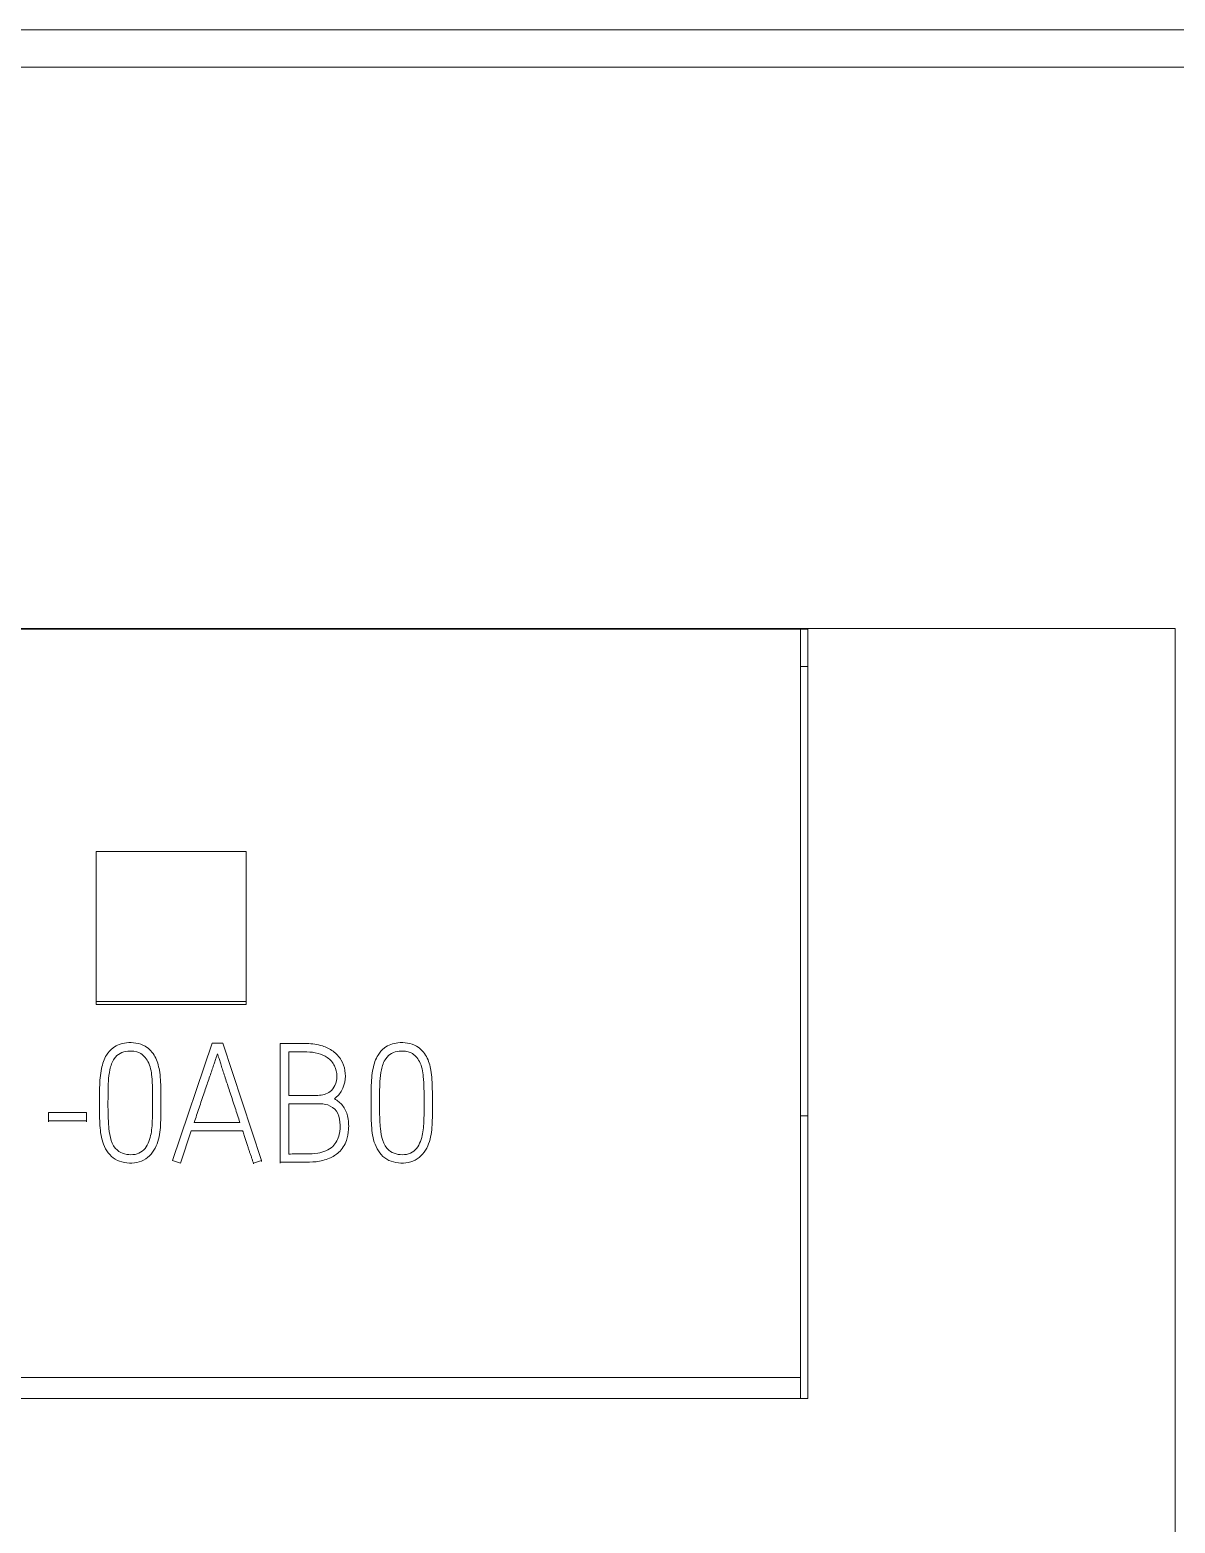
# Model space of a CAD drawing. Header units: millimetres. Extents: x 4134 to 7422, y 1400 to 3585.
# Drawn here: x 5130.96 to 5146.25, y 3075.84 to 3095.78 of the extents above; entities that cross this region are included whole.
import ezdxf

# ---------------------------------------------------------------- set-up
doc = ezdxf.new("R2010")
doc.units = ezdxf.units.MM
doc.layers.add('000-PI-Oprema', color=30, linetype='Continuous', lineweight=5)
doc.layers.add('004-PI-DIN Šina', color=3, linetype='Continuous')

# ---------------------------------------------------------------- blocks, each defined once
blk = doc.blocks.new('IM 155-5 PN ST - 6ES7155-5AA01-0AB0')
at = {"color": 0, "linetype": 'ByBlock', "lineweight": 0, "ltscale": 0.25}
blk.add_lwpolyline([(0, 147.007), (34.8, 147.007), (34.8, 0), (0, 0), (0, 147.007)], dxfattribs=at)
at = {"layer": '000-PI-Oprema', "color": 0, "linetype": 'ByBlock', "lineweight": 0}
for p, q in [((29.8, 147), (5, 147)), ((29.8, 147), (29.9, 147)), ((29.8, 147), (29.8, 137.006)), ((34.8, 147.007), (29.9, 147.007)), ((29.9, 146.5), (29.8, 146.5)), ((20.4, 144.028), (20.4, 142.027)), ((22.4, 144.028), (20.4, 144.028)), ((22.4, 142.027), (22.4, 144.028)), ((20.4, 142.027), (22.4, 142.027)), ((20.4, 142.027), (20.4, 141.989)), ((22.4, 141.989), (20.4, 141.989)), ((22.4, 142.027), (22.4, 141.989)), ((21.947, 141.471), (21.417, 139.906)), ((22.09, 141.471), (21.947, 141.471)), ((22.607, 139.906), (22.09, 141.471)), ((22.857, 139.881), (22.857, 141.466)), ((22.971, 140.773), (22.971, 141.354)), ((23.726, 141.022), (23.726, 141.035)), ((20.445, 140.712), (20.445, 140.699)), ((21.264, 140.68), (21.264, 140.693)), ((22.971, 139.991), (22.971, 140.663)), ((24.069, 140.712), (24.069, 140.699)), ((24.888, 140.68), (24.888, 140.693)), ((19.764, 140.544), (20.27, 140.544)), ((19.764, 140.432), (19.764, 140.544)), ((19.764, 140.432), (19.764, 140.419)), ((20.27, 140.432), (19.764, 140.432)), ((20.27, 140.544), (20.27, 140.432)), ((20.27, 140.432), (20.27, 140.419)), ((22.318, 140.412), (21.708, 140.412)), ((23.77, 140.356), (23.77, 140.369)), ((29.8, 140.5), (29.9, 140.5)), ((21.524, 139.87), (21.67, 140.3)), ((21.67, 140.3), (22.356, 140.3)), ((22.356, 140.3), (22.356, 140.287)), ((21.417, 139.906), (21.524, 139.87)), ((22.498, 139.87), (22.607, 139.906)), ((22.498, 139.87), (22.498, 139.858)), ((22.607, 139.906), (22.607, 139.893)), ((22.857, 139.881), (22.857, 139.869)), ((29.8, 137.006), (5, 137.006)), ((29.8, 136.726), (29.8, 137.006)), ((29.9, 136.726), (4.9, 136.726))]:
    blk.add_line(p, q, dxfattribs=at)
for points, knots in [([(29.9, 147.007), (29.9, 145.414), (29.9, 141.989), (29.9, 138.561), (29.9, 136.726)], [0, 0, 0, 0, 0.464934, 1, 1, 1, 1]), ([(34.8, 8.007), (34.8, 8.859), (34.8, 10.524), (34.8, 12.857), (34.8, 14.973), (34.8, 17.743), (34.8, 21.643), (34.8, 27.557), (34.8, 37.017), (34.8, 50.127), (34.8, 67.357), (34.8, 85.999), (34.8, 103.048), (34.8, 118.245), (34.8, 128.598), (34.8, 136.94), (34.8, 141.966), (34.8, 145.414), (34.8, 147.007)], [0, 0, 0, 0, 0.018357, 0.035822, 0.050221, 0.063898, 0.09543, 0.134182, 0.191169, 0.299064, 0.416456, 0.562341, 0.701008, 0.784589, 0.890964, 0.925157, 0.965428, 1, 1, 1, 1]), ([(20.931, 141.472), (20.974, 141.464), (21.079, 141.431), (21.198, 141.298), (21.255, 141.089), (21.265, 140.856), (21.264, 140.601), (21.263, 140.347), (21.223, 140.091), (21.052, 139.877), (20.817, 139.857), (20.607, 139.928), (20.478, 140.115), (20.445, 140.371), (20.445, 140.625), (20.444, 140.879), (20.458, 141.113), (20.518, 141.298), (20.634, 141.432), (20.781, 141.482), (20.889, 141.479), (20.931, 141.472)], [0, 0, 0, 0, 0.03125, 0.078125, 0.125, 0.1875, 0.25, 0.3125, 0.375, 0.4375, 0.5, 0.53125, 0.59375, 0.65625, 0.71875, 0.78125, 0.84375, 0.890625, 0.921875, 0.96875, 1, 1, 1, 1]), ([(20.719, 141.335), (20.75, 141.352), (20.838, 141.371), (20.987, 141.361), (21.116, 141.218), (21.153, 140.988), (21.153, 140.708), (21.154, 140.427), (21.128, 140.183), (21.016, 139.983), (20.811, 139.97), (20.609, 140.067), (20.568, 140.305), (20.557, 140.536), (20.558, 140.75), (20.56, 140.942), (20.577, 141.117), (20.623, 141.254), (20.688, 141.319), (20.719, 141.335)], [0, 0, 0, 0, 0.03125, 0.078125, 0.125, 0.1875, 0.28125, 0.375, 0.4375, 0.5, 0.5625, 0.59375, 0.6875, 0.75, 0.8125, 0.875, 0.921875, 0.96875, 1, 1, 1, 1]), ([(22.857, 141.466), (22.917, 141.466), (23.035, 141.465), (23.223, 141.47), (23.407, 141.45), (23.567, 141.37), (23.677, 141.253), (23.729, 141.105), (23.727, 140.964), (23.681, 140.827), (23.622, 140.76), (23.579, 140.727)], [0, 0, 0, 0, 0.121643, 0.243286, 0.387149, 0.495953, 0.606289, 0.707943, 0.813996, 0.893419, 1, 1, 1, 1]), ([(24.555, 141.472), (24.598, 141.464), (24.703, 141.431), (24.822, 141.298), (24.879, 141.089), (24.888, 140.856), (24.888, 140.601), (24.887, 140.347), (24.847, 140.091), (24.676, 139.877), (24.441, 139.857), (24.231, 139.928), (24.102, 140.115), (24.069, 140.371), (24.069, 140.625), (24.068, 140.879), (24.082, 141.113), (24.142, 141.298), (24.257, 141.432), (24.405, 141.482), (24.513, 141.479), (24.555, 141.472)], [0, 0, 0, 0, 0.03125, 0.078125, 0.125, 0.1875, 0.25, 0.3125, 0.375, 0.4375, 0.5, 0.53125, 0.59375, 0.65625, 0.71875, 0.78125, 0.84375, 0.890625, 0.921875, 0.96875, 1, 1, 1, 1]), ([(24.343, 141.335), (24.374, 141.352), (24.462, 141.371), (24.611, 141.361), (24.74, 141.218), (24.776, 140.988), (24.776, 140.708), (24.778, 140.427), (24.752, 140.183), (24.64, 139.983), (24.434, 139.97), (24.232, 140.067), (24.192, 140.305), (24.181, 140.536), (24.182, 140.75), (24.184, 140.942), (24.201, 141.117), (24.247, 141.254), (24.312, 141.319), (24.343, 141.335)], [0, 0, 0, 0, 0.03125, 0.078125, 0.125, 0.1875, 0.28125, 0.375, 0.4375, 0.5, 0.5625, 0.59375, 0.6875, 0.75, 0.8125, 0.875, 0.921875, 0.96875, 1, 1, 1, 1]), ([(21.708, 140.412), (21.719, 140.444), (21.741, 140.51), (21.774, 140.608), (21.807, 140.707), (21.84, 140.804), (21.872, 140.898), (21.902, 140.985), (21.93, 141.067), (21.956, 141.141), (21.977, 141.206), (21.995, 141.26), (22.008, 141.3), (22.016, 141.321), (22.019, 141.33)], [0, 0, 0, 0, 0.106118, 0.213594, 0.322428, 0.429305, 0.530911, 0.627246, 0.716632, 0.797389, 0.869519, 0.929228, 0.972722, 1, 1, 1, 1]), ([(22.019, 141.33), (22.021, 141.321), (22.028, 141.3), (22.041, 141.26), (22.059, 141.206), (22.079, 141.141), (22.104, 141.067), (22.13, 140.985), (22.159, 140.898), (22.19, 140.804), (22.222, 140.707), (22.254, 140.609), (22.287, 140.51), (22.308, 140.444), (22.318, 140.412)], [0, 0, 0, 0, 0.027336, 0.070868, 0.130595, 0.202708, 0.283396, 0.372662, 0.4689, 0.570509, 0.677489, 0.786433, 0.893936, 1, 1, 1, 1]), ([(22.971, 141.354), (23.011, 141.354), (23.091, 141.353), (23.222, 141.356), (23.358, 141.344), (23.493, 141.284), (23.594, 141.176), (23.62, 141.034), (23.598, 140.91), (23.514, 140.797), (23.371, 140.767), (23.218, 140.775), (23.088, 140.773), (23.002, 140.773), (22.971, 140.773)], [0, 0, 0, 0, 0.075119, 0.150238, 0.243458, 0.327043, 0.420084, 0.508122, 0.586774, 0.652623, 0.758792, 0.840224, 0.940646, 1, 1, 1, 1]), ([(23.579, 140.727), (23.624, 140.703), (23.701, 140.643), (23.768, 140.491), (23.774, 140.328), (23.748, 140.155), (23.656, 140.013), (23.505, 139.922), (23.338, 139.882), (23.16, 139.881), (23.001, 139.881), (22.899, 139.881), (22.857, 139.881)], [0, 0, 0, 0, 0.087245, 0.182386, 0.294261, 0.388065, 0.503014, 0.594491, 0.706423, 0.813857, 0.922444, 1, 1, 1, 1]), ([(22.971, 140.663), (23.014, 140.663), (23.114, 140.663), (23.243, 140.662), (23.374, 140.664), (23.496, 140.657), (23.626, 140.571), (23.661, 140.412), (23.658, 140.245), (23.565, 140.065), (23.38, 139.996), (23.207, 139.99), (23.078, 139.992), (22.999, 139.991), (22.971, 139.991)], [0, 0, 0, 0, 0.07271, 0.168911, 0.218691, 0.29369, 0.373088, 0.460898, 0.555952, 0.657986, 0.781995, 0.867536, 0.95134, 1, 1, 1, 1]), ([(22.356, 140.3), (22.362, 140.28), (22.374, 140.241), (22.392, 140.184), (22.41, 140.131), (22.426, 140.082), (22.441, 140.038), (22.456, 139.995), (22.471, 139.953), (22.485, 139.911), (22.494, 139.884), (22.498, 139.87)], [0, 0, 0, 0, 0.138948, 0.27018, 0.393699, 0.508312, 0.612826, 0.707241, 0.810993, 0.908573, 1, 1, 1, 1])]:
    blk.add_open_spline(points, degree=3, knots=knots, dxfattribs=at)
blk = doc.blocks.new('S7-1500 AI HS - 6ES7531-7NF10-0AB0')
at = {"layer": '000-PI-Oprema', "color": 0, "linetype": 'ByBlock', "lineweight": 0}
blk.add_open_spline([(0, 147), (0, 145.915), (0, 142.31), (0, 138.328), (0, 135.43), (0, 135.056)], degree=3, knots=[0, 0, 0, 0, 0.272684, 0.906013, 1, 1, 1, 1], dxfattribs=at)

msp = doc.modelspace()

# ---------------------------------------------------------------- linework, layer by layer
at = {"layer": '004-PI-DIN Šina', "color": 0, "linetype": 'ByBlock', "lineweight": 0}
for p, q in [((5579.048, 3095.778), (5096.448, 3095.778)), ((5579.048, 3095.278), (5096.448, 3095.278))]:
    msp.add_line(p, q, dxfattribs=at)

# ---------------------------------------------------------------- block references
at = {"layer": '000-PI-Oprema', "color": 0, "linetype": 'ByBlock', "lineweight": 0}
for name, p in [('IM 155-5 PN ST - 6ES7155-5AA01-0AB0', (5111.448, 2940.778)), ('S7-1500 AI HS - 6ES7531-7NF10-0AB0', (5146.248, 2940.785))]:
    msp.add_blockref(name, p, dxfattribs=at)

doc.saveas('drawing.dxf')
